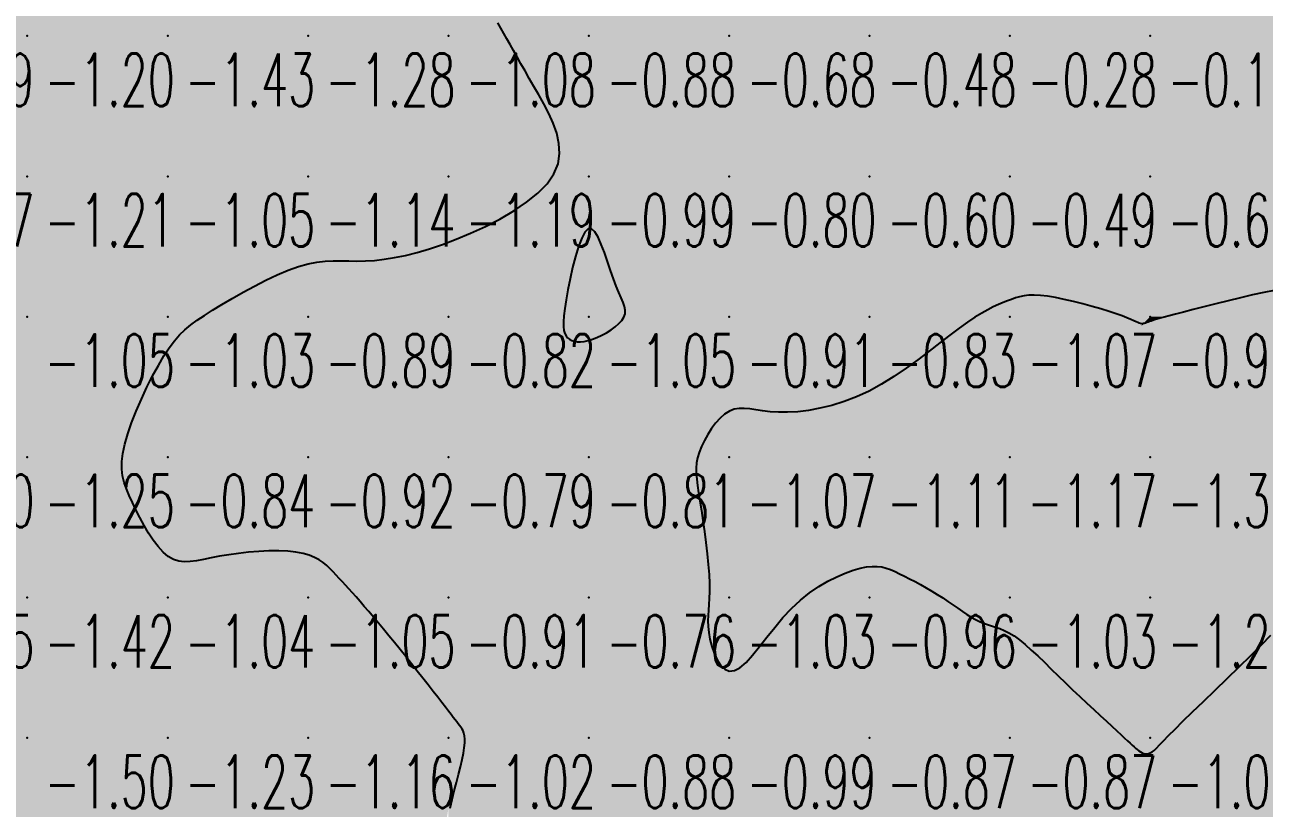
# Model space of a CAD drawing. Header units: millimetres. Extents: x 88261 to 90953, y 390274 to 392322.
# Drawn here: x 90170.1 to 90258.4, y 391842.2 to 391898 of the extents above; entities that cross this region are included whole.
import ezdxf
from ezdxf.enums import TextEntityAlignment as Align

# ---------------------------------------------------------------- set-up
doc = ezdxf.new("R2010")
doc.units = ezdxf.units.MM
doc.header["$LTSCALE"] = 25
for name, color, linetype in [('CN_03_00', 7, 'Continuous'), ('COTEAlt', 7, 'Continuous'), ('TN_COLORIAGE', 7, 'Continuous')]:
    doc.layers.add(name, color=color, linetype=linetype)
doc.styles.add('Simplex 1.0', font='Simplex.shx', dxfattribs={"width": 0.99, "height": 2.5})
doc.styles.get("Standard").update_dxf_attribs({"font": 'times.ttf'})

# ---------------------------------------------------------------- blocks, each defined once
blk = doc.blocks.new('COTE')
at = {"color": 0}
blk.add_point((0, 0), dxfattribs=at)
at = {"layer": 'COTEAlt'}
blk.add_attdef('ALT', text='', height=3.75, dxfattribs=at).set_placement((1.25, -1.25), align=Align.TOP_LEFT)

msp = doc.modelspace()

# ---------------------------------------------------------------- linework, layer by layer
at = {"layer": 'CN_03_00', "elevation": -1, "flags": 128}
for points in [[(90200.38, 391842.22), (90200.524, 391842.844), (90200.674, 391843.46), (90200.824, 391844.061), (90200.97, 391844.638), (90201.105, 391845.182), (90201.223, 391845.686), (90201.318, 391846.14), (90201.385, 391846.537), (90201.42, 391846.871), (90201.425, 391847.148), (90201.403, 391847.377), (90201.359, 391847.567), (90201.298, 391847.726), (90201.222, 391847.863), (90201.136, 391847.988), (90201.044, 391848.108), (90200.948, 391848.233), (90200.845, 391848.369), (90200.73, 391848.521), (90200.598, 391848.697), (90200.443, 391848.901), (90200.261, 391849.14), (90200.047, 391849.421), (90199.795, 391849.748), (90199.503, 391850.126), (90199.174, 391850.548), (90198.816, 391851.006), (90198.435, 391851.492), (90198.036, 391851.996), (90197.628, 391852.511), (90197.215, 391853.028), (90196.805, 391853.537), (90196.403, 391854.033), (90196.011, 391854.512), (90195.631, 391854.973), (90195.264, 391855.414), (90194.912, 391855.834), (90194.576, 391856.231), (90194.257, 391856.604), (90193.957, 391856.952), (90193.676, 391857.274), (90193.413, 391857.572), (90193.164, 391857.85), (90192.927, 391858.112), (90192.699, 391858.36), (90192.478, 391858.598), (90192.259, 391858.829), (90192.042, 391859.057), (90191.821, 391859.283), (90191.588, 391859.505), (90191.333, 391859.718), (90191.047, 391859.917), (90190.72, 391860.096), (90190.341, 391860.252), (90189.902, 391860.38), (90189.392, 391860.475), (90188.807, 391860.534), (90188.159, 391860.558), (90187.466, 391860.552), (90186.746, 391860.518), (90186.016, 391860.46), (90185.295, 391860.382), (90184.599, 391860.287), (90183.946, 391860.179), (90183.35, 391860.063), (90182.809, 391859.95), (90182.314, 391859.856), (90181.858, 391859.795), (90181.435, 391859.78), (90181.038, 391859.826), (90180.658, 391859.947), (90180.289, 391860.157), (90179.926, 391860.466), (90179.57, 391860.859), (90179.223, 391861.32), (90178.888, 391861.83), (90178.569, 391862.372), (90178.268, 391862.927), (90177.988, 391863.478), (90177.732, 391864.007), (90177.503, 391864.501), (90177.308, 391864.97), (90177.152, 391865.431), (90177.042, 391865.899), (90176.984, 391866.39), (90176.985, 391866.919), (90177.051, 391867.503), (90177.188, 391868.157), (90177.4, 391868.891), (90177.677, 391869.687), (90178.006, 391870.522), (90178.374, 391871.372), (90178.769, 391872.213), (90179.177, 391873.021), (90179.587, 391873.774), (90179.984, 391874.447), (90180.361, 391875.023), (90180.726, 391875.514), (90181.094, 391875.939), (90181.478, 391876.315), (90181.892, 391876.661), (90182.35, 391876.995), (90182.864, 391877.337), (90183.449, 391877.703), (90184.113, 391878.107), (90184.843, 391878.539), (90185.621, 391878.982), (90186.427, 391879.422), (90187.243, 391879.841), (90188.052, 391880.226), (90188.834, 391880.559), (90189.57, 391880.824), (90190.249, 391881.012), (90190.877, 391881.131), (90191.468, 391881.196), (90192.035, 391881.221), (90192.592, 391881.221), (90193.152, 391881.21), (90193.729, 391881.203), (90194.334, 391881.214), (90194.981, 391881.255), (90195.672, 391881.333), (90196.408, 391881.449), (90197.19, 391881.61), (90198.02, 391881.816), (90198.899, 391882.074), (90199.828, 391882.384), (90200.809, 391882.753), (90201.836, 391883.181), (90202.884, 391883.664), (90203.919, 391884.197), (90204.909, 391884.774), (90205.822, 391885.391), (90206.625, 391886.041), (90207.285, 391886.718), (90207.772, 391887.418), (90208.061, 391888.134), (90208.171, 391888.86), (90208.132, 391889.589), (90207.971, 391890.315), (90207.717, 391891.03), (90207.399, 391891.728), (90207.045, 391892.401), (90206.684, 391893.044), (90206.34, 391893.651), (90206.015, 391894.222), (90205.71, 391894.76), (90205.421, 391895.267), (90205.149, 391895.747), (90204.892, 391896.2), (90204.648, 391896.63), (90204.416, 391897.038), (90204.194, 391897.428), (90203.98, 391897.806), (90203.769, 391898.177)], [(90259.092, 391879.11), (90258.361, 391878.967), (90257.55, 391878.791), (90256.689, 391878.593), (90255.805, 391878.381), (90254.929, 391878.164), (90254.089, 391877.951), (90253.314, 391877.752), (90252.632, 391877.575), (90252.066, 391877.427), (90251.608, 391877.307), (90251.244, 391877.21), (90250.959, 391877.133), (90250.738, 391877.07), (90250.567, 391877.019), (90250.433, 391876.975), (90250.319, 391876.934), (90250.214, 391876.893), (90250.114, 391876.853), (90250.019, 391876.816), (90249.927, 391876.784), (90249.838, 391876.76), (90249.75, 391876.745), (90249.662, 391876.743), (90249.573, 391876.753), (90249.481, 391876.78), (90249.376, 391876.822), (90249.246, 391876.882), (90249.08, 391876.958), (90248.867, 391877.052), (90248.596, 391877.164), (90248.255, 391877.295), (90247.833, 391877.444), (90247.324, 391877.611), (90246.743, 391877.79), (90246.112, 391877.973), (90245.452, 391878.153), (90244.783, 391878.323), (90244.126, 391878.476), (90243.502, 391878.603), (90242.932, 391878.698), (90242.432, 391878.755), (90241.996, 391878.776), (90241.612, 391878.765), (90241.269, 391878.725), (90240.955, 391878.662), (90240.66, 391878.578), (90240.371, 391878.478), (90240.077, 391878.366), (90239.768, 391878.242), (90239.437, 391878.101), (90239.078, 391877.935), (90238.684, 391877.735), (90238.249, 391877.491), (90237.768, 391877.196), (90237.233, 391876.842), (90236.64, 391876.419), (90235.984, 391875.924), (90235.27, 391875.371), (90234.507, 391874.78), (90233.702, 391874.171), (90232.864, 391873.563), (90232, 391872.975), (90231.118, 391872.428), (90230.225, 391871.94), (90229.331, 391871.527), (90228.444, 391871.188), (90227.572, 391870.918), (90226.725, 391870.713), (90225.912, 391870.566), (90225.141, 391870.474), (90224.422, 391870.432), (90223.764, 391870.434), (90223.172, 391870.474), (90222.642, 391870.537), (90222.164, 391870.607), (90221.731, 391870.67), (90221.333, 391870.707), (90220.963, 391870.705), (90220.612, 391870.645), (90220.271, 391870.514), (90219.935, 391870.299), (90219.607, 391870.01), (90219.292, 391869.663), (90218.997, 391869.273), (90218.727, 391868.854), (90218.488, 391868.422), (90218.285, 391867.991), (90218.125, 391867.577), (90218.011, 391867.19), (90217.941, 391866.819), (90217.91, 391866.451), (90217.913, 391866.069), (90217.945, 391865.659), (90218.002, 391865.206), (90218.079, 391864.695), (90218.171, 391864.112), (90218.274, 391863.446), (90218.382, 391862.716), (90218.491, 391861.943), (90218.595, 391861.149), (90218.688, 391860.358), (90218.767, 391859.592), (90218.825, 391858.872), (90218.857, 391858.223), (90218.861, 391857.658), (90218.843, 391857.168), (90218.813, 391856.733), (90218.78, 391856.335), (90218.752, 391855.955), (90218.74, 391855.575), (90218.753, 391855.177), (90218.8, 391854.743), (90218.887, 391854.261), (90219.017, 391853.757), (90219.188, 391853.26), (90219.399, 391852.805), (90219.65, 391852.421), (90219.938, 391852.142), (90220.265, 391851.999), (90220.627, 391852.024), (90221.025, 391852.237), (90221.457, 391852.616), (90221.922, 391853.127), (90222.419, 391853.735), (90222.947, 391854.406), (90223.504, 391855.106), (90224.089, 391855.801), (90224.701, 391856.457), (90225.337, 391857.045), (90225.988, 391857.563), (90226.642, 391858.012), (90227.29, 391858.395), (90227.919, 391858.715), (90228.52, 391858.974), (90229.081, 391859.175), (90229.592, 391859.319), (90230.044, 391859.411), (90230.446, 391859.453), (90230.807, 391859.451), (90231.14, 391859.41), (90231.455, 391859.332), (90231.762, 391859.224), (90232.073, 391859.09), (90232.399, 391858.934), (90232.747, 391858.76), (90233.115, 391858.57), (90233.499, 391858.367), (90233.893, 391858.152), (90234.293, 391857.927), (90234.693, 391857.693), (90235.087, 391857.453), (90235.472, 391857.208), (90235.844, 391856.961), (90236.201, 391856.715), (90236.545, 391856.475), (90236.877, 391856.246), (90237.198, 391856.031), (90237.508, 391855.835), (90237.809, 391855.662), (90238.102, 391855.518), (90238.388, 391855.403), (90238.67, 391855.308), (90238.954, 391855.222), (90239.244, 391855.133), (90239.544, 391855.028), (90239.86, 391854.895), (90240.194, 391854.723), (90240.553, 391854.5), (90240.939, 391854.217), (90240.939, 391854.217), (90241.351, 391853.88), (90241.786, 391853.495), (90242.242, 391853.072), (90242.714, 391852.618), (90243.202, 391852.142), (90243.701, 391851.652), (90244.21, 391851.157), (90244.725, 391850.663), (90245.238, 391850.177), (90245.743, 391849.704), (90246.232, 391849.251), (90246.697, 391848.821), (90247.132, 391848.422), (90247.528, 391848.058), (90247.878, 391847.735), (90248.177, 391847.457), (90248.429, 391847.221), (90248.641, 391847.021), (90248.82, 391846.853), (90248.972, 391846.711), (90249.105, 391846.591), (90249.225, 391846.488), (90249.338, 391846.397), (90249.451, 391846.314), (90249.564, 391846.241), (90249.678, 391846.18), (90249.794, 391846.134), (90249.91, 391846.106), (90250.027, 391846.099), (90250.145, 391846.116), (90250.265, 391846.159), (90250.389, 391846.233), (90250.53, 391846.346), (90250.703, 391846.508), (90250.924, 391846.73), (90251.207, 391847.022), (90251.57, 391847.393), (90252.026, 391847.855), (90252.591, 391848.417), (90253.273, 391849.083), (90254.047, 391849.832), (90254.883, 391850.637), (90255.746, 391851.471), (90256.607, 391852.306), (90257.431, 391853.114), (90258.189, 391853.87), (90258.847, 391854.544)]]:
    msp.add_lwpolyline(points, dxfattribs=at)
msp.add_lwpolyline([(90210.835, 391875.767), (90211.174, 391875.922), (90211.513, 391876.102), (90211.838, 391876.302), (90212.138, 391876.518), (90212.4, 391876.745), (90212.612, 391876.979), (90212.761, 391877.215), (90212.838, 391877.452), (90212.849, 391877.696), (90212.802, 391877.96), (90212.706, 391878.254), (90212.57, 391878.588), (90212.403, 391878.973), (90212.213, 391879.42), (90212.01, 391879.939), (90211.801, 391880.533), (90211.586, 391881.168), (90211.368, 391881.803), (90211.146, 391882.395), (90210.919, 391882.904), (90210.69, 391883.286), (90210.457, 391883.501), (90210.221, 391883.506), (90209.983, 391883.275), (90209.748, 391882.838), (90209.519, 391882.24), (90209.301, 391881.528), (90209.099, 391880.746), (90208.918, 391879.94), (90208.762, 391879.155), (90208.635, 391878.437), (90208.542, 391877.822), (90208.482, 391877.308), (90208.454, 391876.885), (90208.456, 391876.541), (90208.488, 391876.265), (90208.547, 391876.047), (90208.633, 391875.875), (90208.745, 391875.739), (90208.881, 391875.629), (90209.04, 391875.545), (90209.224, 391875.487), (90209.433, 391875.457), (90209.665, 391875.457), (90209.922, 391875.486), (90210.203, 391875.547), (90210.508, 391875.641), (90210.835, 391875.767)], close=True, dxfattribs=at)
at = {"layer": 'TN_COLORIAGE', "color": 101}
for points in [[(90160.249, 391907.239, -1.589), (90160.249, 391897.239, -1.589), (90170.249, 391907.239, -1.589)], [(90160.249, 391897.239, -1.589), (90170.249, 391897.239, -1.589), (90170.249, 391907.239, -1.589)], [(90170.249, 391907.239, -1.366), (90170.249, 391897.239, -1.366), (90180.249, 391907.239, -1.366)], [(90170.249, 391897.239, -1.366), (90180.249, 391897.239, -1.366), (90180.249, 391907.239, -1.366)], [(90180.249, 391907.239, -1.167), (90180.249, 391897.239, -1.167), (90190.249, 391907.239, -1.167)], [(90180.249, 391897.239, -1.167), (90190.249, 391897.239, -1.167), (90190.249, 391907.239, -1.167)], [(90190.249, 391897.239, -1), (90199.211, 391906.201, -1), (90190.249, 391907.239, -1), (90198.621, 391907.239, -1)], [(90190.249, 391897.239, -1), (90199.211, 391906.201, -1), (90200.249, 391897.239, -1), (90200.249, 391904.374, -1)], [(90202.833, 391899.824, -1.081), (90200.249, 391904.374, -1.081), (90200.249, 391897.239, -1.081)], [(90202.833, 391899.824, -1.081), (90204.301, 391897.239, -1.081), (90200.249, 391897.239, -1.081)], [(90160.249, 391887.239, -1.203), (90170.249, 391887.239, -1.203), (90170.249, 391897.239, -1.203)], [(90160.249, 391897.239, -1.203), (90160.249, 391887.239, -1.203), (90170.249, 391897.239, -1.203)], [(90170.249, 391887.239, -1.432), (90180.249, 391887.239, -1.432), (90180.249, 391897.239, -1.432)], [(90170.249, 391897.239, -1.432), (90170.249, 391887.239, -1.432), (90180.249, 391897.239, -1.432)], [(90180.249, 391897.239, -1.28), (90180.249, 391887.239, -1.28), (90190.249, 391897.239, -1.28)], [(90180.249, 391887.239, -1.28), (90190.249, 391887.239, -1.28), (90190.249, 391897.239, -1.28)], [(90190.249, 391887.239, -1.081), (90200.249, 391887.239, -1.081), (90200.249, 391897.239, -1.081)], [(90190.249, 391897.239, -1.081), (90190.249, 391887.239, -1.081), (90200.249, 391897.239, -1.081)], [(90200.249, 391887.239, -1), (90206.456, 391893.446, -1), (90200.249, 391897.239, -1), (90204.301, 391897.239, -1)], [(90206.456, 391893.446, -1.194), (90209.981, 391887.239, -1.194), (90200.249, 391887.239, -1.194)], [(90160.249, 391887.239, -1.215), (90160.249, 391877.239, -1.215), (90170.249, 391887.239, -1.215)], [(90160.249, 391877.239, -1.215), (90170.249, 391877.239, -1.215), (90170.249, 391887.239, -1.215)], [(90170.249, 391887.239, -1.053), (90170.249, 391877.239, -1.053), (90180.249, 391887.239, -1.053)], [(90170.249, 391877.239, -1.053), (90180.249, 391877.239, -1.053), (90180.249, 391887.239, -1.053)], [(90180.249, 391887.239, -1.137), (90180.249, 391877.239, -1.137), (90190.249, 391887.239, -1.137)], [(90190.249, 391887.239, -1), (90190.249, 391881.709, -1), (90180.249, 391877.239, -1), (90182.549, 391877.239, -1)], [(90200.249, 391887.239, -1), (90193.877, 391880.868, -1), (90190.249, 391887.239, -1), (90190.249, 391881.709, -1)], [(90200.249, 391882.102, -1.194), (90193.877, 391880.868, -1.194), (90200.249, 391887.239, -1.194)], [(90200.249, 391882.102, -1.194), (90209.981, 391887.239, -1.194), (90200.249, 391887.239, -1.194)], [(90208.269, 391877.239, -1.045), (90210.249, 391886.186, -1.045), (90210.249, 391877.239, -1.045)], [(90212.062, 391879.053, -1.045), (90210.249, 391886.186, -1.045), (90210.249, 391877.239, -1.045)], [(90212.062, 391879.053, -1.045), (90213.563, 391877.239, -1.045), (90210.249, 391877.239, -1.045)], [(90242.132, 391879.122, -1.071), (90248.818, 391877.239, -1.071), (90240.249, 391877.239, -1.071)], [(90240.249, 391878.458, -1.071), (90242.132, 391879.122, -1.071), (90240.249, 391877.239, -1.071)], [(90260.249, 391879.548, -1.099), (90251.324, 391877.239, -1.099), (90260.249, 391877.239, -1.099)], [(90240.249, 391878.458, -1.071), (90237.335, 391877.239, -1.071), (90240.249, 391877.239, -1.071)], [(90160.249, 391867.239, -1.054), (90170.249, 391867.239, -1.054), (90170.249, 391877.239, -1.054)], [(90160.249, 391877.239, -1.054), (90160.249, 391867.239, -1.054), (90170.249, 391877.239, -1.054)], [(90170.249, 391877.239, -1.033), (90170.249, 391867.239, -1.033), (90180.249, 391877.239, -1.033)], [(90170.249, 391867.239, -1), (90176.358, 391867.239, -1), (90180.249, 391877.239, -1), (90180.249, 391875.55, -1)], [(90180.249, 391875.55, -1.033), (90182.549, 391877.239, -1.033), (90180.249, 391877.239, -1.033)], [(90208.488, 391875.478, -1.045), (90208.269, 391877.239, -1.045), (90210.249, 391877.239, -1.045)], [(90208.488, 391875.478, -1.045), (90210.249, 391875.282, -1.045), (90210.249, 391877.239, -1.045)], [(90210.249, 391875.282, -1.045), (90213.563, 391877.239, -1.045), (90210.249, 391877.239, -1.045)], [(90230.249, 391867.239, -1.071), (90240.249, 391867.239, -1.071), (90240.249, 391877.239, -1.071)], [(90230.249, 391867.239, -1), (90230.249, 391871.097, -1), (90240.249, 391877.239, -1), (90237.335, 391877.239, -1)], [(90240.249, 391867.239, -1), (90249.593, 391876.584, -1), (90240.249, 391877.239, -1), (90248.818, 391877.239, -1)], [(90250.249, 391867.239, -1), (90250.249, 391876.945, -1), (90240.249, 391867.239, -1), (90249.593, 391876.584, -1)], [(90250.249, 391867.239, -1.099), (90260.249, 391867.239, -1.099), (90260.249, 391877.239, -1.099)], [(90250.249, 391867.239, -1), (90250.249, 391876.945, -1), (90260.249, 391877.239, -1), (90251.324, 391877.239, -1)], [(90217.611, 391867.239, -1.067), (90220.249, 391871.458, -1.067), (90220.249, 391867.239, -1.067)], [(90223.022, 391870.012, -1.067), (90220.249, 391871.458, -1.067), (90220.249, 391867.239, -1.067)], [(90230.249, 391867.239, -1), (90230.249, 391871.097, -1), (90220.249, 391867.239, -1), (90223.022, 391870.012, -1)], [(90160.249, 391867.239, -1.255), (90160.249, 391857.239, -1.255), (90170.249, 391867.239, -1.255)], [(90160.249, 391857.239, -1.255), (90170.249, 391857.239, -1.255), (90170.249, 391867.239, -1.255)], [(90170.249, 391857.239, -1), (90177.446, 391864.437, -1), (90170.249, 391867.239, -1), (90176.358, 391867.239, -1)], [(90218.057, 391865.048, -1.067), (90217.611, 391867.239, -1.067), (90220.249, 391867.239, -1.067)], [(90220.249, 391867.239, -1), (90218.057, 391865.048, -1), (90220.249, 391857.239, -1), (90219.186, 391857.239, -1)], [(90230.249, 391867.239, -1), (90230.249, 391859.889, -1), (90220.249, 391857.239, -1), (90224.427, 391857.239, -1)], [(90220.249, 391867.239, -1.109), (90220.249, 391857.239, -1.109), (90230.249, 391867.239, -1.109)], [(90240.249, 391867.239, -1), (90232.128, 391859.119, -1), (90230.249, 391867.239, -1), (90230.249, 391859.889, -1)], [(90240.249, 391867.239, -1), (90232.128, 391859.119, -1), (90240.249, 391857.239, -1), (90235.631, 391857.239, -1)], [(90240.249, 391857.239, -1.393), (90250.249, 391857.239, -1.393), (90250.249, 391867.239, -1.393)], [(90240.249, 391867.239, -1.393), (90240.249, 391857.239, -1.393), (90250.249, 391867.239, -1.393)], [(90250.249, 391857.239, -1.001), (90260.249, 391857.239, -1.001), (90260.249, 391867.239, -1.001)], [(90250.249, 391867.239, -1.001), (90250.249, 391857.239, -1.001), (90260.249, 391867.239, -1.001)], [(90170.249, 391857.239, -1), (90177.446, 391864.437, -1), (90180.249, 391857.239, -1), (90180.249, 391859.056, -1)], [(90190.249, 391857.239, -1), (90190.249, 391860.878, -1), (90180.249, 391857.239, -1), (90183.295, 391860.285, -1)], [(90180.249, 391859.056, -1.036), (90183.295, 391860.285, -1.036), (90180.249, 391857.239, -1.036)], [(90192.065, 391859.056, -1.047), (90190.249, 391860.878, -1.047), (90190.249, 391857.239, -1.047)], [(90192.065, 391859.056, -1.047), (90193.741, 391857.239, -1.047), (90190.249, 391857.239, -1.047)], [(90160.249, 391847.239, -1.417), (90170.249, 391847.239, -1.417), (90170.249, 391857.239, -1.417)], [(90160.249, 391857.239, -1.417), (90160.249, 391847.239, -1.417), (90170.249, 391857.239, -1.417)], [(90170.249, 391847.239, -1.036), (90180.249, 391847.239, -1.036), (90180.249, 391857.239, -1.036)], [(90170.249, 391857.239, -1.036), (90170.249, 391847.239, -1.036), (90180.249, 391857.239, -1.036)], [(90180.249, 391847.239, -1.047), (90190.249, 391847.239, -1.047), (90190.249, 391857.239, -1.047)], [(90180.249, 391857.239, -1.047), (90180.249, 391847.239, -1.047), (90190.249, 391857.239, -1.047)], [(90190.249, 391847.239, -1), (90196.71, 391853.701, -1), (90190.249, 391857.239, -1), (90193.741, 391857.239, -1)], [(90219.186, 391857.239, -1.028), (90218.341, 391855.331, -1.028), (90220.249, 391857.239, -1.028)], [(90218.341, 391855.331, -1.028), (90220.249, 391849.893, -1.028), (90220.249, 391857.239, -1.028)], [(90224.427, 391857.239, -1.028), (90220.249, 391849.893, -1.028), (90220.249, 391857.239, -1.028)], [(90238.183, 391855.174, -1.034), (90235.631, 391857.239, -1.034), (90240.249, 391857.239, -1.034)], [(90238.183, 391855.174, -1.034), (90240.249, 391855.174, -1.034), (90240.249, 391857.239, -1.034)], [(90250.249, 391857.239, -1), (90244.141, 391851.132, -1), (90240.249, 391857.239, -1), (90240.249, 391855.174, -1)], [(90250.249, 391857.239, -1), (90244.141, 391851.132, -1), (90250.249, 391847.239, -1), (90248.448, 391847.239, -1)], [(90260.249, 391857.239, -1), (90260.249, 391855.696, -1), (90250.249, 391847.239, -1), (90251.262, 391847.239, -1)], [(90250.249, 391857.239, -1.046), (90250.249, 391847.239, -1.046), (90260.249, 391857.239, -1.046)], [(90190.249, 391847.239, -1), (90196.71, 391853.701, -1), (90200.249, 391847.239, -1), (90200.249, 391849.183, -1)], [(90201.066, 391848.057, -1.021), (90200.249, 391849.183, -1.021), (90200.249, 391847.239, -1.021)], [(90201.066, 391848.057, -1.021), (90201.749, 391847.239, -1.021), (90200.249, 391847.239, -1.021)], [(90160.249, 391847.239, -1.496), (90160.249, 391837.239, -1.496), (90170.249, 391847.239, -1.496)], [(90160.249, 391837.239, -1.496), (90170.249, 391837.239, -1.496), (90170.249, 391847.239, -1.496)], [(90170.249, 391847.239, -1.234), (90170.249, 391837.239, -1.234), (90180.249, 391847.239, -1.234)], [(90170.249, 391837.239, -1.234), (90180.249, 391837.239, -1.234), (90180.249, 391847.239, -1.234)], [(90180.249, 391847.239, -1.16), (90180.249, 391837.239, -1.16), (90190.249, 391847.239, -1.16)], [(90180.249, 391837.239, -1.16), (90190.249, 391837.239, -1.16), (90190.249, 391847.239, -1.16)], [(90190.249, 391847.239, -1.021), (90190.249, 391837.239, -1.021), (90200.249, 391847.239, -1.021)], [(90190.249, 391837.239, -1), (90199.538, 391837.239, -1), (90200.249, 391847.239, -1), (90200.249, 391842.21, -1)], [(90201.749, 391847.239, -1.021), (90200.249, 391842.21, -1.021), (90200.249, 391847.239, -1.021)], [(90249.333, 391846.323, -1.028), (90248.448, 391847.239, -1.028), (90250.249, 391847.239, -1.028)], [(90249.333, 391846.323, -1.028), (90250.249, 391845.848, -1.028), (90250.249, 391847.239, -1.028)], [(90251.262, 391847.239, -1.028), (90250.249, 391845.848, -1.028), (90250.249, 391847.239, -1.028)]]:
    msp.add_solid(points, dxfattribs=at)
at = {"layer": 'TN_COLORIAGE', "color": 91}
for points in [[(90204.301, 391897.239, -0.768), (90202.833, 391899.824, -0.768), (90210.249, 391897.239, -0.768), (90210.249, 391907.239, -0.768)], [(90210.249, 391897.239, -0.569), (90220.249, 391897.239, -0.569), (90220.249, 391907.239, -0.569)], [(90210.249, 391907.239, -0.569), (90210.249, 391897.239, -0.569), (90220.249, 391907.239, -0.569)], [(90220.249, 391907.239, -0.37), (90220.249, 391897.239, -0.37), (90230.249, 391907.239, -0.37)], [(90220.249, 391897.239, -0.37), (90230.249, 391897.239, -0.37), (90230.249, 391907.239, -0.37)], [(90230.249, 391907.239, -0.171), (90230.249, 391897.239, -0.171), (90240.249, 391907.239, -0.171)], [(90230.249, 391897.239, -0.171), (90240.249, 391897.239, -0.171), (90240.249, 391907.239, -0.171)], [(90240.249, 391897.239), (90249.339, 391906.33), (90240.249, 391907.239), (90248.822, 391907.239)], [(90240.249, 391897.239), (90249.339, 391906.33), (90250.249, 391897.239), (90250.249, 391905.591)], [(90254.467, 391901.458, -0.144), (90250.249, 391905.591, -0.144), (90250.249, 391897.239, -0.144)], [(90260.249, 391897.239), (90260.249, 391903.332), (90250.249, 391897.239), (90254.467, 391901.458)], [(90204.301, 391897.239, -0.882), (90206.456, 391893.446, -0.882), (90210.249, 391897.239, -0.882)], [(90209.981, 391887.239, -0.882), (90206.456, 391893.446, -0.882), (90210.249, 391887.239, -0.882), (90210.249, 391897.239, -0.882)], [(90210.249, 391897.239, -0.682), (90210.249, 391887.239, -0.682), (90220.249, 391897.239, -0.682)], [(90210.249, 391887.239, -0.682), (90220.249, 391887.239, -0.682), (90220.249, 391897.239, -0.682)], [(90220.249, 391897.239, -0.483), (90220.249, 391887.239, -0.483), (90230.249, 391897.239, -0.483)], [(90220.249, 391887.239, -0.483), (90230.249, 391887.239, -0.483), (90230.249, 391897.239, -0.483)], [(90230.249, 391897.239, -0.284), (90230.249, 391887.239, -0.284), (90240.249, 391897.239, -0.284)], [(90230.249, 391887.239, -0.284), (90240.249, 391887.239, -0.284), (90240.249, 391897.239, -0.284)], [(90240.249, 391897.239, -0.144), (90240.249, 391887.239, -0.144), (90250.249, 391897.239, -0.144)], [(90240.249, 391887.239, -0.144), (90250.249, 391887.239, -0.144), (90250.249, 391897.239, -0.144)], [(90250.249, 391887.239, -0.308), (90260.249, 391887.239, -0.308), (90260.249, 391897.239, -0.308)], [(90250.249, 391897.239, -0.308), (90250.249, 391887.239, -0.308), (90260.249, 391897.239, -0.308)], [(90209.981, 391887.239, -0.816), (90200.249, 391882.102, -0.816), (90210.249, 391887.239, -0.816), (90200.249, 391877.239, -0.816)], [(90210.249, 391886.186, -0.816), (90208.269, 391877.239, -0.816), (90210.249, 391887.239, -0.816), (90200.249, 391877.239, -0.816)], [(90210.249, 391886.186, -0.795), (90212.062, 391879.053, -0.795), (90210.249, 391887.239, -0.795), (90220.249, 391887.239, -0.795)], [(90213.563, 391877.239, -0.795), (90212.062, 391879.053, -0.795), (90220.249, 391877.239, -0.795), (90220.249, 391887.239, -0.795)], [(90220.249, 391877.239, -0.596), (90230.249, 391877.239, -0.596), (90230.249, 391887.239, -0.596)], [(90220.249, 391887.239, -0.596), (90220.249, 391877.239, -0.596), (90230.249, 391887.239, -0.596)], [(90230.249, 391887.239, -0.485), (90230.249, 391877.239, -0.485), (90240.249, 391887.239, -0.485)], [(90237.335, 391877.239, -0.485), (90240.249, 391878.458, -0.485), (90230.249, 391877.239, -0.485), (90240.249, 391887.239, -0.485)], [(90242.132, 391879.122, -0.485), (90240.249, 391878.458, -0.485), (90250.249, 391887.239, -0.485), (90240.249, 391887.239, -0.485)], [(90248.818, 391877.239, -0.692), (90242.132, 391879.122, -0.692), (90250.249, 391877.239, -0.692), (90250.249, 391887.239, -0.692)], [(90251.324, 391877.239, -0.67), (90260.249, 391879.548, -0.67), (90250.249, 391877.239, -0.67), (90260.249, 391887.239, -0.67)], [(90250.249, 391887.239, -0.67), (90250.249, 391877.239, -0.67), (90260.249, 391887.239, -0.67)], [(90182.549, 391877.239, -0.89), (90190.249, 391881.709, -0.89), (90190.249, 391877.239, -0.89)], [(90193.877, 391880.868, -0.816), (90200.249, 391882.102, -0.816), (90190.249, 391877.239, -0.816), (90200.249, 391877.239, -0.816)], [(90190.249, 391881.709, -0.89), (90193.877, 391880.868, -0.89), (90190.249, 391877.239, -0.89)], [(90182.549, 391877.239, -0.838), (90180.249, 391875.55, -0.838), (90190.249, 391877.239, -0.838), (90180.249, 391867.239, -0.838)], [(90180.249, 391867.239, -0.89), (90190.249, 391867.239, -0.89), (90190.249, 391877.239, -0.89)], [(90190.249, 391867.239, -0.816), (90200.249, 391867.239, -0.816), (90200.249, 391877.239, -0.816)], [(90190.249, 391877.239, -0.816), (90190.249, 391867.239, -0.816), (90200.249, 391877.239, -0.816)], [(90208.269, 391877.239, -0.788), (90208.488, 391875.478, -0.788), (90200.249, 391877.239, -0.788), (90200.249, 391867.239, -0.788)], [(90213.563, 391877.239, -0.814), (90210.249, 391875.282, -0.814), (90220.249, 391877.239, -0.814), (90210.249, 391867.239, -0.814)], [(90220.249, 391871.458, -0.814), (90217.611, 391867.239, -0.814), (90220.249, 391877.239, -0.814), (90210.249, 391867.239, -0.814)], [(90220.249, 391871.458, -0.826), (90223.022, 391870.012, -0.826), (90220.249, 391877.239, -0.826), (90230.249, 391877.239, -0.826)], [(90223.022, 391870.012, -0.826), (90230.249, 391871.097, -0.826), (90230.249, 391877.239, -0.826)], [(90237.335, 391877.239, -0.826), (90230.249, 391871.097, -0.826), (90230.249, 391877.239, -0.826)], [(90248.818, 391877.239, -0.988), (90249.593, 391876.584, -0.988), (90250.249, 391877.239, -0.988)], [(90249.593, 391876.584, -0.988), (90250.249, 391876.945, -0.988), (90250.249, 391877.239, -0.988)], [(90251.324, 391877.239, -0.988), (90250.249, 391876.945, -0.988), (90250.249, 391877.239, -0.988)], [(90180.249, 391875.55, -0.838), (90176.358, 391867.239, -0.838), (90180.249, 391867.239, -0.838)], [(90210.249, 391875.282, -0.788), (90208.488, 391875.478, -0.788), (90210.249, 391867.239, -0.788), (90200.249, 391867.239, -0.788)], [(90176.358, 391867.239, -0.838), (90177.446, 391864.437, -0.838), (90180.249, 391867.239, -0.838)], [(90180.249, 391859.056, -0.838), (90177.446, 391864.437, -0.838), (90180.249, 391867.239, -0.838)], [(90183.295, 391860.285, -0.838), (90180.249, 391859.056, -0.838), (90190.249, 391867.239, -0.838), (90180.249, 391867.239, -0.838)], [(90183.295, 391860.285, -0.918), (90190.249, 391860.878, -0.918), (90190.249, 391867.239, -0.918)], [(90190.249, 391860.878, -0.788), (90192.065, 391859.056, -0.788), (90190.249, 391867.239, -0.788), (90200.249, 391867.239, -0.788)], [(90193.741, 391857.239, -0.788), (90192.065, 391859.056, -0.788), (90200.249, 391857.239, -0.788), (90200.249, 391867.239, -0.788)], [(90200.249, 391867.239, -0.814), (90200.249, 391857.239, -0.814), (90210.249, 391867.239, -0.814)], [(90200.249, 391857.239, -0.814), (90210.249, 391857.239, -0.814), (90210.249, 391867.239, -0.814)], [(90217.611, 391867.239, -0.762), (90218.057, 391865.048, -0.762), (90210.249, 391867.239, -0.762), (90210.249, 391857.239, -0.762)], [(90219.186, 391857.239, -0.762), (90218.057, 391865.048, -0.762), (90210.249, 391857.239, -0.762)], [(90224.427, 391857.239, -0.961), (90230.249, 391859.889, -0.961), (90230.249, 391857.239, -0.961)], [(90230.249, 391859.889, -0.961), (90232.128, 391859.119, -0.961), (90230.249, 391857.239, -0.961)], [(90235.631, 391857.239, -0.961), (90232.128, 391859.119, -0.961), (90230.249, 391857.239, -0.961)], [(90193.741, 391857.239, -0.912), (90196.71, 391853.701, -0.912), (90200.249, 391857.239, -0.912)], [(90200.249, 391849.183, -0.912), (90196.71, 391853.701, -0.912), (90200.249, 391857.239, -0.912)], [(90200.249, 391849.183, -0.762), (90201.066, 391848.057, -0.762), (90200.249, 391857.239, -0.762), (90210.249, 391857.239, -0.762)], [(90201.749, 391847.239, -0.762), (90201.066, 391848.057, -0.762), (90210.249, 391847.239, -0.762), (90210.249, 391857.239, -0.762)], [(90218.341, 391855.331, -0.762), (90219.186, 391857.239, -0.762), (90210.249, 391847.239, -0.762), (90210.249, 391857.239, -0.762)], [(90220.249, 391849.893, -0.961), (90224.427, 391857.239, -0.961), (90220.249, 391847.239, -0.961), (90230.249, 391857.239, -0.961)], [(90220.249, 391847.239, -0.961), (90230.249, 391847.239, -0.961), (90230.249, 391857.239, -0.961)], [(90235.631, 391857.239, -0.87), (90238.183, 391855.174, -0.87), (90230.249, 391857.239, -0.87), (90230.249, 391847.239, -0.87)], [(90220.249, 391849.893, -0.88), (90218.341, 391855.331, -0.88), (90220.249, 391847.239, -0.88), (90210.249, 391847.239, -0.88)], [(90240.249, 391855.174, -0.87), (90238.183, 391855.174, -0.87), (90240.249, 391847.239, -0.87), (90230.249, 391847.239, -0.87)], [(90240.249, 391855.174, -0.87), (90244.141, 391851.132, -0.87), (90240.249, 391847.239, -0.87)], [(90251.262, 391847.239, -0.747), (90260.249, 391855.696, -0.747), (90260.249, 391847.239, -0.747)], [(90248.448, 391847.239, -0.87), (90244.141, 391851.132, -0.87), (90240.249, 391847.239, -0.87)], [(90200.249, 391842.21, -0.88), (90201.749, 391847.239, -0.88), (90200.249, 391837.239, -0.88), (90210.249, 391847.239, -0.88)], [(90200.249, 391837.239, -0.88), (90210.249, 391837.239, -0.88), (90210.249, 391847.239, -0.88)], [(90210.249, 391847.239, -0.99), (90210.249, 391837.239, -0.99), (90220.249, 391847.239, -0.99)], [(90210.249, 391837.239, -0.99), (90220.249, 391837.239, -0.99), (90220.249, 391847.239, -0.99)], [(90220.249, 391847.239, -0.87), (90220.249, 391837.239, -0.87), (90230.249, 391847.239, -0.87)], [(90220.249, 391837.239, -0.87), (90230.249, 391837.239, -0.87), (90230.249, 391847.239, -0.87)], [(90230.249, 391847.239, -0.87), (90230.249, 391837.239, -0.87), (90240.249, 391847.239, -0.87)], [(90230.249, 391837.239, -0.87), (90240.249, 391837.239, -0.87), (90240.249, 391847.239, -0.87)], [(90248.448, 391847.239, -0.717), (90249.333, 391846.323, -0.717), (90240.249, 391847.239, -0.717), (90240.249, 391837.239, -0.717)], [(90250.249, 391845.848, -0.747), (90251.262, 391847.239, -0.747), (90250.249, 391837.239, -0.747), (90260.249, 391847.239, -0.747)], [(90250.249, 391837.239, -0.747), (90260.249, 391837.239, -0.747), (90260.249, 391847.239, -0.747)], [(90250.249, 391845.848, -0.717), (90249.333, 391846.323, -0.717), (90250.249, 391837.239, -0.717), (90240.249, 391837.239, -0.717)]]:
    msp.add_solid(points, dxfattribs=at)

# ---------------------------------------------------------------- block references
at = {"layer": 'COTEAlt'}
ref = msp.add_blockref('COTE', (90160.249, 391897.239), dxfattribs=at)
ref.add_attrib('ALT', '-1.39', dxfattribs={"height": 3.75, "style": 'Simplex 1.0', "width": 0.6}).set_placement((90161.499, 391895.989), align=Align.TOP_LEFT)
ref = msp.add_blockref('COTE', (90170.249, 391897.239), dxfattribs=at)
ref.add_attrib('ALT', '-1.20', dxfattribs={"height": 3.75, "style": 'Simplex 1.0', "width": 0.6}).set_placement((90171.499, 391895.989), align=Align.TOP_LEFT)
ref = msp.add_blockref('COTE', (90180.249, 391897.239), dxfattribs=at)
ref.add_attrib('ALT', '-1.43', dxfattribs={"height": 3.75, "style": 'Simplex 1.0', "width": 0.6}).set_placement((90181.499, 391895.989), align=Align.TOP_LEFT)
ref = msp.add_blockref('COTE', (90190.249, 391897.239), dxfattribs=at)
ref.add_attrib('ALT', '-1.28', dxfattribs={"height": 3.75, "style": 'Simplex 1.0', "width": 0.6}).set_placement((90191.499, 391895.989), align=Align.TOP_LEFT)
ref = msp.add_blockref('COTE', (90200.249, 391897.239), dxfattribs=at)
ref.add_attrib('ALT', '-1.08', dxfattribs={"height": 3.75, "style": 'Simplex 1.0', "width": 0.6}).set_placement((90201.499, 391895.989), align=Align.TOP_LEFT)
ref = msp.add_blockref('COTE', (90210.249, 391897.239), dxfattribs=at)
ref.add_attrib('ALT', '-0.88', dxfattribs={"height": 3.75, "style": 'Simplex 1.0', "width": 0.6}).set_placement((90211.499, 391895.989), align=Align.TOP_LEFT)
ref = msp.add_blockref('COTE', (90220.249, 391897.239), dxfattribs=at)
ref.add_attrib('ALT', '-0.68', dxfattribs={"height": 3.75, "style": 'Simplex 1.0', "width": 0.6}).set_placement((90221.499, 391895.989), align=Align.TOP_LEFT)
ref = msp.add_blockref('COTE', (90230.249, 391897.239), dxfattribs=at)
ref.add_attrib('ALT', '-0.48', dxfattribs={"height": 3.75, "style": 'Simplex 1.0', "width": 0.6}).set_placement((90231.499, 391895.989), align=Align.TOP_LEFT)
ref = msp.add_blockref('COTE', (90240.249, 391897.239), dxfattribs=at)
ref.add_attrib('ALT', '-0.28', dxfattribs={"height": 3.75, "style": 'Simplex 1.0', "width": 0.6}).set_placement((90241.499, 391895.989), align=Align.TOP_LEFT)
ref = msp.add_blockref('COTE', (90250.249, 391897.239), dxfattribs=at)
ref.add_attrib('ALT', '-0.14', dxfattribs={"height": 3.75, "style": 'Simplex 1.0', "width": 0.6}).set_placement((90251.499, 391895.989), align=Align.TOP_LEFT)
ref = msp.add_blockref('COTE', (90160.249, 391887.239), dxfattribs=at)
ref.add_attrib('ALT', '-1.27', dxfattribs={"height": 3.75, "style": 'Simplex 1.0', "width": 0.6}).set_placement((90161.499, 391885.989), align=Align.TOP_LEFT)
ref = msp.add_blockref('COTE', (90170.249, 391887.239), dxfattribs=at)
ref.add_attrib('ALT', '-1.21', dxfattribs={"height": 3.75, "style": 'Simplex 1.0', "width": 0.6}).set_placement((90171.499, 391885.989), align=Align.TOP_LEFT)
ref = msp.add_blockref('COTE', (90180.249, 391887.239), dxfattribs=at)
ref.add_attrib('ALT', '-1.05', dxfattribs={"height": 3.75, "style": 'Simplex 1.0', "width": 0.6}).set_placement((90181.499, 391885.989), align=Align.TOP_LEFT)
ref = msp.add_blockref('COTE', (90190.249, 391887.239), dxfattribs=at)
ref.add_attrib('ALT', '-1.14', dxfattribs={"height": 3.75, "style": 'Simplex 1.0', "width": 0.6}).set_placement((90191.499, 391885.989), align=Align.TOP_LEFT)
ref = msp.add_blockref('COTE', (90200.249, 391887.239), dxfattribs=at)
ref.add_attrib('ALT', '-1.19', dxfattribs={"height": 3.75, "style": 'Simplex 1.0', "width": 0.6}).set_placement((90201.499, 391885.989), align=Align.TOP_LEFT)
ref = msp.add_blockref('COTE', (90210.249, 391887.239), dxfattribs=at)
ref.add_attrib('ALT', '-0.99', dxfattribs={"height": 3.75, "style": 'Simplex 1.0', "width": 0.6}).set_placement((90211.499, 391885.989), align=Align.TOP_LEFT)
ref = msp.add_blockref('COTE', (90220.249, 391887.239), dxfattribs=at)
ref.add_attrib('ALT', '-0.80', dxfattribs={"height": 3.75, "style": 'Simplex 1.0', "width": 0.6}).set_placement((90221.499, 391885.989), align=Align.TOP_LEFT)
ref = msp.add_blockref('COTE', (90230.249, 391887.239), dxfattribs=at)
ref.add_attrib('ALT', '-0.60', dxfattribs={"height": 3.75, "style": 'Simplex 1.0', "width": 0.6}).set_placement((90231.499, 391885.989), align=Align.TOP_LEFT)
ref = msp.add_blockref('COTE', (90240.249, 391887.239), dxfattribs=at)
ref.add_attrib('ALT', '-0.49', dxfattribs={"height": 3.75, "style": 'Simplex 1.0', "width": 0.6}).set_placement((90241.499, 391885.989), align=Align.TOP_LEFT)
ref = msp.add_blockref('COTE', (90250.249, 391887.239), dxfattribs=at)
ref.add_attrib('ALT', '-0.69', dxfattribs={"height": 3.75, "style": 'Simplex 1.0', "width": 0.6}).set_placement((90251.499, 391885.989), align=Align.TOP_LEFT)
ref = msp.add_blockref('COTE', (90170.249, 391877.239), dxfattribs=at)
ref.add_attrib('ALT', '-1.05', dxfattribs={"height": 3.75, "style": 'Simplex 1.0', "width": 0.6}).set_placement((90171.499, 391875.989), align=Align.TOP_LEFT)
ref = msp.add_blockref('COTE', (90180.249, 391877.239), dxfattribs=at)
ref.add_attrib('ALT', '-1.03', dxfattribs={"height": 3.75, "style": 'Simplex 1.0', "width": 0.6}).set_placement((90181.499, 391875.989), align=Align.TOP_LEFT)
ref = msp.add_blockref('COTE', (90190.249, 391877.239), dxfattribs=at)
ref.add_attrib('ALT', '-0.89', dxfattribs={"height": 3.75, "style": 'Simplex 1.0', "width": 0.6}).set_placement((90191.499, 391875.989), align=Align.TOP_LEFT)
ref = msp.add_blockref('COTE', (90200.249, 391877.239), dxfattribs=at)
ref.add_attrib('ALT', '-0.82', dxfattribs={"height": 3.75, "style": 'Simplex 1.0', "width": 0.6}).set_placement((90201.499, 391875.989), align=Align.TOP_LEFT)
ref = msp.add_blockref('COTE', (90210.249, 391877.239), dxfattribs=at)
ref.add_attrib('ALT', '-1.05', dxfattribs={"height": 3.75, "style": 'Simplex 1.0', "width": 0.6}).set_placement((90211.499, 391875.989), align=Align.TOP_LEFT)
ref = msp.add_blockref('COTE', (90220.249, 391877.239), dxfattribs=at)
ref.add_attrib('ALT', '-0.91', dxfattribs={"height": 3.75, "style": 'Simplex 1.0', "width": 0.6}).set_placement((90221.499, 391875.989), align=Align.TOP_LEFT)
ref = msp.add_blockref('COTE', (90230.249, 391877.239), dxfattribs=at)
ref.add_attrib('ALT', '-0.83', dxfattribs={"height": 3.75, "style": 'Simplex 1.0', "width": 0.6}).set_placement((90231.499, 391875.989), align=Align.TOP_LEFT)
ref = msp.add_blockref('COTE', (90240.249, 391877.239), dxfattribs=at)
ref.add_attrib('ALT', '-1.07', dxfattribs={"height": 3.75, "style": 'Simplex 1.0', "width": 0.6}).set_placement((90241.499, 391875.989), align=Align.TOP_LEFT)
ref = msp.add_blockref('COTE', (90250.249, 391877.239), dxfattribs=at)
ref.add_attrib('ALT', '-0.99', dxfattribs={"height": 3.75, "style": 'Simplex 1.0', "width": 0.6}).set_placement((90251.499, 391875.989), align=Align.TOP_LEFT)
ref = msp.add_blockref('COTE', (90160.249, 391867.239), dxfattribs=at)
ref.add_attrib('ALT', '-1.50', dxfattribs={"height": 3.75, "style": 'Simplex 1.0', "width": 0.6}).set_placement((90161.499, 391865.989), align=Align.TOP_LEFT)
ref = msp.add_blockref('COTE', (90170.249, 391867.239), dxfattribs=at)
ref.add_attrib('ALT', '-1.25', dxfattribs={"height": 3.75, "style": 'Simplex 1.0', "width": 0.6}).set_placement((90171.499, 391865.989), align=Align.TOP_LEFT)
ref = msp.add_blockref('COTE', (90180.249, 391867.239), dxfattribs=at)
ref.add_attrib('ALT', '-0.84', dxfattribs={"height": 3.75, "style": 'Simplex 1.0', "width": 0.6}).set_placement((90181.499, 391865.989), align=Align.TOP_LEFT)
ref = msp.add_blockref('COTE', (90190.249, 391867.239), dxfattribs=at)
ref.add_attrib('ALT', '-0.92', dxfattribs={"height": 3.75, "style": 'Simplex 1.0', "width": 0.6}).set_placement((90191.499, 391865.989), align=Align.TOP_LEFT)
ref = msp.add_blockref('COTE', (90200.249, 391867.239), dxfattribs=at)
ref.add_attrib('ALT', '-0.79', dxfattribs={"height": 3.75, "style": 'Simplex 1.0', "width": 0.6}).set_placement((90201.499, 391865.989), align=Align.TOP_LEFT)
ref = msp.add_blockref('COTE', (90210.249, 391867.239), dxfattribs=at)
ref.add_attrib('ALT', '-0.81', dxfattribs={"height": 3.75, "style": 'Simplex 1.0', "width": 0.6}).set_placement((90211.499, 391865.989), align=Align.TOP_LEFT)
ref = msp.add_blockref('COTE', (90220.249, 391867.239), dxfattribs=at)
ref.add_attrib('ALT', '-1.07', dxfattribs={"height": 3.75, "style": 'Simplex 1.0', "width": 0.6}).set_placement((90221.499, 391865.989), align=Align.TOP_LEFT)
ref = msp.add_blockref('COTE', (90230.249, 391867.239), dxfattribs=at)
ref.add_attrib('ALT', '-1.11', dxfattribs={"height": 3.75, "style": 'Simplex 1.0', "width": 0.6}).set_placement((90231.499, 391865.989), align=Align.TOP_LEFT)
ref = msp.add_blockref('COTE', (90240.249, 391867.239), dxfattribs=at)
ref.add_attrib('ALT', '-1.17', dxfattribs={"height": 3.75, "style": 'Simplex 1.0', "width": 0.6}).set_placement((90241.499, 391865.989), align=Align.TOP_LEFT)
ref = msp.add_blockref('COTE', (90250.249, 391867.239), dxfattribs=at)
ref.add_attrib('ALT', '-1.39', dxfattribs={"height": 3.75, "style": 'Simplex 1.0', "width": 0.6}).set_placement((90251.499, 391865.989), align=Align.TOP_LEFT)
ref = msp.add_blockref('COTE', (90160.249, 391857.239), dxfattribs=at)
ref.add_attrib('ALT', '-1.35', dxfattribs={"height": 3.75, "style": 'Simplex 1.0', "width": 0.6}).set_placement((90161.499, 391855.989), align=Align.TOP_LEFT)
ref = msp.add_blockref('COTE', (90170.249, 391857.239), dxfattribs=at)
ref.add_attrib('ALT', '-1.42', dxfattribs={"height": 3.75, "style": 'Simplex 1.0', "width": 0.6}).set_placement((90171.499, 391855.989), align=Align.TOP_LEFT)
ref = msp.add_blockref('COTE', (90180.249, 391857.239), dxfattribs=at)
ref.add_attrib('ALT', '-1.04', dxfattribs={"height": 3.75, "style": 'Simplex 1.0', "width": 0.6}).set_placement((90181.499, 391855.989), align=Align.TOP_LEFT)
ref = msp.add_blockref('COTE', (90190.249, 391857.239), dxfattribs=at)
ref.add_attrib('ALT', '-1.05', dxfattribs={"height": 3.75, "style": 'Simplex 1.0', "width": 0.6}).set_placement((90191.499, 391855.989), align=Align.TOP_LEFT)
ref = msp.add_blockref('COTE', (90200.249, 391857.239), dxfattribs=at)
ref.add_attrib('ALT', '-0.91', dxfattribs={"height": 3.75, "style": 'Simplex 1.0', "width": 0.6}).set_placement((90201.499, 391855.989), align=Align.TOP_LEFT)
ref = msp.add_blockref('COTE', (90210.249, 391857.239), dxfattribs=at)
ref.add_attrib('ALT', '-0.76', dxfattribs={"height": 3.75, "style": 'Simplex 1.0', "width": 0.6}).set_placement((90211.499, 391855.989), align=Align.TOP_LEFT)
ref = msp.add_blockref('COTE', (90220.249, 391857.239), dxfattribs=at)
ref.add_attrib('ALT', '-1.03', dxfattribs={"height": 3.75, "style": 'Simplex 1.0', "width": 0.6}).set_placement((90221.499, 391855.989), align=Align.TOP_LEFT)
ref = msp.add_blockref('COTE', (90230.249, 391857.239), dxfattribs=at)
ref.add_attrib('ALT', '-0.96', dxfattribs={"height": 3.75, "style": 'Simplex 1.0', "width": 0.6}).set_placement((90231.499, 391855.989), align=Align.TOP_LEFT)
ref = msp.add_blockref('COTE', (90240.249, 391857.239), dxfattribs=at)
ref.add_attrib('ALT', '-1.03', dxfattribs={"height": 3.75, "style": 'Simplex 1.0', "width": 0.6}).set_placement((90241.499, 391855.989), align=Align.TOP_LEFT)
ref = msp.add_blockref('COTE', (90250.249, 391857.239), dxfattribs=at)
ref.add_attrib('ALT', '-1.20', dxfattribs={"height": 3.75, "style": 'Simplex 1.0', "width": 0.6}).set_placement((90251.499, 391855.989), align=Align.TOP_LEFT)
ref = msp.add_blockref('COTE', (90170.249, 391847.239), dxfattribs=at)
ref.add_attrib('ALT', '-1.50', dxfattribs={"height": 3.75, "style": 'Simplex 1.0', "width": 0.6}).set_placement((90171.499, 391845.989), align=Align.TOP_LEFT)
ref = msp.add_blockref('COTE', (90180.249, 391847.239), dxfattribs=at)
ref.add_attrib('ALT', '-1.23', dxfattribs={"height": 3.75, "style": 'Simplex 1.0', "width": 0.6}).set_placement((90181.499, 391845.989), align=Align.TOP_LEFT)
ref = msp.add_blockref('COTE', (90190.249, 391847.239), dxfattribs=at)
ref.add_attrib('ALT', '-1.16', dxfattribs={"height": 3.75, "style": 'Simplex 1.0', "width": 0.6}).set_placement((90191.499, 391845.989), align=Align.TOP_LEFT)
ref = msp.add_blockref('COTE', (90200.249, 391847.239), dxfattribs=at)
ref.add_attrib('ALT', '-1.02', dxfattribs={"height": 3.75, "style": 'Simplex 1.0', "width": 0.6}).set_placement((90201.499, 391845.989), align=Align.TOP_LEFT)
ref = msp.add_blockref('COTE', (90210.249, 391847.239), dxfattribs=at)
ref.add_attrib('ALT', '-0.88', dxfattribs={"height": 3.75, "style": 'Simplex 1.0', "width": 0.6}).set_placement((90211.499, 391845.989), align=Align.TOP_LEFT)
ref = msp.add_blockref('COTE', (90220.249, 391847.239), dxfattribs=at)
ref.add_attrib('ALT', '-0.99', dxfattribs={"height": 3.75, "style": 'Simplex 1.0', "width": 0.6}).set_placement((90221.499, 391845.989), align=Align.TOP_LEFT)
ref = msp.add_blockref('COTE', (90230.249, 391847.239), dxfattribs=at)
ref.add_attrib('ALT', '-0.87', dxfattribs={"height": 3.75, "style": 'Simplex 1.0', "width": 0.6}).set_placement((90231.499, 391845.989), align=Align.TOP_LEFT)
ref = msp.add_blockref('COTE', (90240.249, 391847.239), dxfattribs=at)
ref.add_attrib('ALT', '-0.87', dxfattribs={"height": 3.75, "style": 'Simplex 1.0', "width": 0.6}).set_placement((90241.499, 391845.989), align=Align.TOP_LEFT)
ref = msp.add_blockref('COTE', (90250.249, 391847.239), dxfattribs=at)
ref.add_attrib('ALT', '-1.03', dxfattribs={"height": 3.75, "style": 'Simplex 1.0', "width": 0.6}).set_placement((90251.499, 391845.989), align=Align.TOP_LEFT)

doc.saveas('drawing.dxf')
